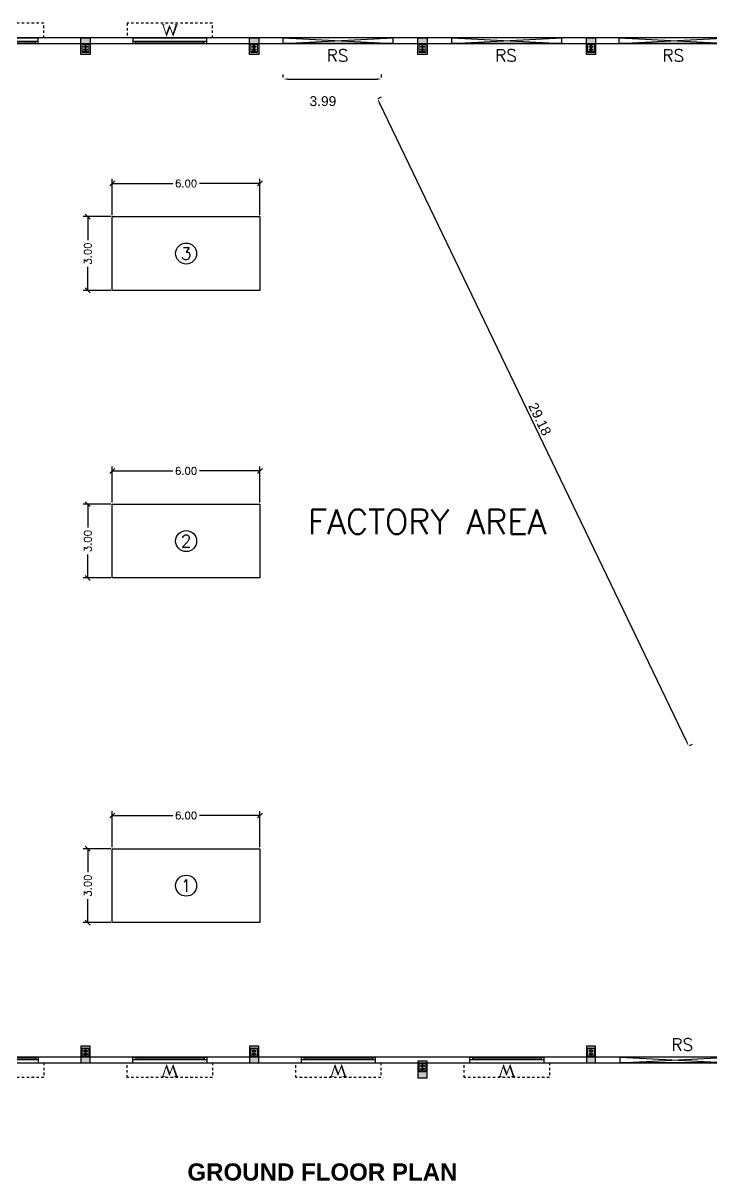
# Model space of a CAD drawing. Header units: metres. Extents: x 6804 to 7881, y 412 to 705.
# Drawn here: x 7553.69 to 7581.63, y 457.2 to 504.25 of the extents above; entities that cross this region are included whole.
import ezdxf
from ezdxf.enums import TextEntityAlignment as Align

# ---------------------------------------------------------------- set-up
doc = ezdxf.new("R2010")
doc.units = ezdxf.units.M
doc.header["$LTSCALE"] = 5
doc.header["$PDSIZE"] = -1
doc.linetypes.add('CONTINOUS', pattern=[0])
doc.linetypes.add('HIDDEN', pattern=[0.375, 0.25, -0.125])
doc.layers.get('0').update_dxf_attribs({"color": 8, "linetype": 'CONTINUOUS'})
doc.layers.get('DEFPOINTS').update_dxf_attribs({"color": 8, "linetype": 'CONTINUOUS'})
for name, color, linetype in [('BLK_2_COVERED_AREA', 140, 'CONTINUOUS'), ('BLK_2_FLR_0_BLT_UP_AREA', 45, 'CONTINUOUS'), ('BLK_2_FLR_0_CARPET_AREA', 14, 'CONTINUOUS'), ('BLK_2_FLR_0_EXIT_WIDTH_DOOR', 2, 'CONTINUOUS'), ('BLK_2_FLR_0_REGULAR_ROOM_1', 4, 'CONTINUOUS'), ('col', 8, 'CONTINUOUS'), ('DIM', 8, 'CONTINUOUS'), ('HATCH', 8, 'CONTINUOUS'), ('L4', 8, 'CONTINUOUS'), ('S.NO', 6, 'CONTINUOUS'), ('Steel', 1, 'CONTINUOUS'), ('TEXT NOTES', 200, 'CONTINUOUS'), ('thin', 1, 'CONTINUOUS'), ('WINDOW', 5, 'CONTINUOUS')]:
    doc.layers.add(name, color=color, linetype=linetype)
doc.layers.add('DIST_EXIT', color=7, linetype='CONTINUOUS', lineweight=0)
doc.layers.add('others', color=8, linetype='CONTINUOUS', lineweight=15)
doc.styles.add('1', font='arial.ttf')
doc.styles.add('ROMANS', font='romans')
doc.styles.add('ROMANTIC', font='romantic.ttf')
doc.styles.get("Standard").update_dxf_attribs({"font": 'arial.ttf'})
doc.styles.add('TITLE', font='arialbd.ttf')
doc.dimstyles.new('FSO 100', dxfattribs={"dimtxt": 0.5, "dimasz": 0.5, "dimexe": 0.18, "dimexo": 0.0625, "dimgap": 0.09, "dimtad": 0, "dimzin": 0, "dimdsep": 46, "dimtxsty": 'ROMANS', "dimblk": 'OBLIQUE', "dimcen": 0.01, "dimclrd": 256, "dimclre": 256, "dimclrt": 7, "dimaunit": 1, "dimadec": 3, "dimazin": 0, "dimtfac": 1, "dimtofl": 0, "dimtmove": 1, "dimatfit": 3, "dimfxl": 0, "dimtolj": 1, "dimtzin": 0, "dimarcsym": 0})
doc.dimstyles.get("Standard").update_dxf_attribs({"dimtxt": 0.4, "dimasz": 0.18, "dimexe": 0.18, "dimexo": 0.0625, "dimgap": 0.1, "dimtad": 1, "dimtoh": 1, "dimzin": 0, "dimdsep": 46, "dimtxsty": '1', "dimcen": 0.09, "dimadec": 0, "dimazin": 0, "dimtfac": 1, "dimtofl": 0, "dimtmove": 2, "dimatfit": 3, "dimfxl": 0, "dimtolj": 1, "dimtzin": 0, "dimarcsym": 0})

# ---------------------------------------------------------------- blocks, each defined once
blk = doc.blocks.new('MFC1')
at = {"color": 252}
for p, q in [((-24, 60), (-96, 60)), ((-60, 96), (-60, 24)), ((96, 60), (24, 60)), ((60, 96), (60, 24)), ((-24, -60), (-96, -60)), ((-60, -24), (-60, -96)), ((96, -60), (24, -60)), ((60, -24), (60, -96))]:
    blk.add_line(p, q, dxfattribs=at)
at = {"color": 1}
for p, q in [((-3, 0), (3, 0)), ((0, -6.226676327448537), (0, 6.226676327448537))]:
    blk.add_line(p, q, dxfattribs=at)
blk.add_lwpolyline([(-137.5, 175), (137.5, 175), (137.5, -175.0000000000001), (-137.5, -175.0000000000001)], close=True)
for centre in [(-60, 60), (60, 60), (-60, -60), (60, -60)]:
    blk.add_circle(centre, 18)
at = {"layer": 'Steel'}
for points in [[(-112.5, 150), (-112.5, 162), (112.5, 162), (112.5, 150), (-112.5, 150)], [(-112.5, 150), (-112.5, 162), (112.5, 162), (112.5, 150), (-112.5, 150)], [(-112.5, 150), (-112.5, 162), (112.5, 162), (112.5, 150), (-112.5, 150)], [(-112.5, 150), (-112.5, 162), (112.5, 162), (112.5, 150), (-112.5, 150)], [(-112.5, 150), (-112.5, 162), (112.5, 162), (112.5, 150), (-112.5, 150)], [(-112.5, 150), (-112.5, 162), (112.5, 162), (112.5, 150), (-112.5, 150)], [(-112.5, 150), (-112.5, 162), (112.5, 162), (112.5, 150), (-112.5, 150)], [(-112.5, 150), (-112.5, 162), (112.5, 162), (112.5, 150), (-112.5, 150)], [(-112.5, 150), (-112.5, 162), (112.5, 162), (112.5, 150), (-112.5, 150)], [(-112.5, 150), (-112.5, 162), (112.5, 162), (112.5, 150), (-112.5, 150)], [(-112.5, 150), (-112.5, 162), (112.5, 162), (112.5, 150), (-112.5, 150)], [(-112.5, 150), (-112.5, 162), (112.5, 162), (112.5, 150), (-112.5, 150)], [(-112.5, 150), (-112.5, 162), (112.5, 162), (112.5, 150), (-112.5, 150)], [(-112.5, 150), (-112.5, 162), (112.5, 162), (112.5, 150), (-112.5, 150)], [(-112.5, 150), (-112.5, 162), (112.5, 162), (112.5, 150), (-112.5, 150)], [(-112.5, 150), (-112.5, 162), (112.5, 162), (112.5, 150), (-112.5, 150)], [(-112.5, 150), (-112.5, 162), (112.5, 162), (112.5, 150), (-112.5, 150)], [(-112.5, 150), (-112.5, 162), (112.5, 162), (112.5, 150), (-112.5, 150)], [(-112.5, 150), (-112.5, 162), (112.5, 162), (112.5, 150), (-112.5, 150)], [(-112.5, 150), (-112.5, 162), (112.5, 162), (112.5, 150), (-112.5, 150)], [(-112.5, 150), (-112.5, 162), (112.5, 162), (112.5, 150), (-112.5, 150)], [(-112.5, 150), (-112.5, 162), (112.5, 162), (112.5, 150), (-112.5, 150)], [(-3, 150), (3, 150), (3, -150), (-3, -150), (-3, 150)], [(-3, 150), (3, 150), (3, -150), (-3, -150), (-3, 150)], [(-3, 150), (3, 150), (3, -150), (-3, -150), (-3, 150)], [(-3, 150), (3, 150), (3, -150), (-3, -150), (-3, 150)], [(-3, 150), (3, 150), (3, -150), (-3, -150), (-3, 150)], [(-3, 150), (3, 150), (3, -150), (-3, -150), (-3, 150)], [(-3, 150), (3, 150), (3, -150), (-3, -150), (-3, 150)], [(-3, 150), (3, 150), (3, -150), (-3, -150), (-3, 150)], [(-3, 150), (3, 150), (3, -150), (-3, -150), (-3, 150)], [(-3, 150), (3, 150), (3, -150), (-3, -150), (-3, 150)], [(-3, 150), (3, 150), (3, -150), (-3, -150), (-3, 150)], [(-3, 150), (3, 150), (3, -150), (-3, -150), (-3, 150)], [(-3, 150), (3, 150), (3, -150), (-3, -150), (-3, 150)], [(-3, 150), (3, 150), (3, -150), (-3, -150), (-3, 150)], [(-3, 150), (3, 150), (3, -150), (-3, -150), (-3, 150)], [(-3, 150), (3, 150), (3, -150), (-3, -150), (-3, 150)], [(-3, 150), (3, 150), (3, -150), (-3, -150), (-3, 150)], [(-3, 150), (3, 150), (3, -150), (-3, -150), (-3, 150)], [(-3, 150), (3, 150), (3, -150), (-3, -150), (-3, 150)], [(-3, 150), (3, 150), (3, -150), (-3, -150), (-3, 150)], [(-3, 150), (3, 150), (3, -150), (-3, -150), (-3, 150)], [(-3, 150), (3, 150), (3, -150), (-3, -150), (-3, 150)], [(-112.5, -150), (-112.5, -162), (112.5, -162), (112.5, -150), (-112.5, -150)], [(-112.5, -150), (-112.5, -162), (112.5, -162), (112.5, -150), (-112.5, -150)], [(-112.5, -150), (-112.5, -162), (112.5, -162), (112.5, -150), (-112.5, -150)], [(-112.5, -150), (-112.5, -162), (112.5, -162), (112.5, -150), (-112.5, -150)], [(-112.5, -150), (-112.5, -162), (112.5, -162), (112.5, -150), (-112.5, -150)], [(-112.5, -150), (-112.5, -162), (112.5, -162), (112.5, -150), (-112.5, -150)], [(-112.5, -150), (-112.5, -162), (112.5, -162), (112.5, -150), (-112.5, -150)], [(-112.5, -150), (-112.5, -162), (112.5, -162), (112.5, -150), (-112.5, -150)], [(-112.5, -150), (-112.5, -162), (112.5, -162), (112.5, -150), (-112.5, -150)], [(-112.5, -150), (-112.5, -162), (112.5, -162), (112.5, -150), (-112.5, -150)], [(-112.5, -150), (-112.5, -162), (112.5, -162), (112.5, -150), (-112.5, -150)], [(-112.5, -150), (-112.5, -162), (112.5, -162), (112.5, -150), (-112.5, -150)], [(-112.5, -150), (-112.5, -162), (112.5, -162), (112.5, -150), (-112.5, -150)], [(-112.5, -150), (-112.5, -162), (112.5, -162), (112.5, -150), (-112.5, -150)], [(-112.5, -150), (-112.5, -162), (112.5, -162), (112.5, -150), (-112.5, -150)], [(-112.5, -150), (-112.5, -162), (112.5, -162), (112.5, -150), (-112.5, -150)], [(-112.5, -150), (-112.5, -162), (112.5, -162), (112.5, -150), (-112.5, -150)], [(-112.5, -150), (-112.5, -162), (112.5, -162), (112.5, -150), (-112.5, -150)], [(-112.5, -150), (-112.5, -162), (112.5, -162), (112.5, -150), (-112.5, -150)], [(-112.5, -150), (-112.5, -162), (112.5, -162), (112.5, -150), (-112.5, -150)], [(-112.5, -150), (-112.5, -162), (112.5, -162), (112.5, -150), (-112.5, -150)], [(-112.5, -150), (-112.5, -162), (112.5, -162), (112.5, -150), (-112.5, -150)]]:
    blk.add_lwpolyline(points, dxfattribs=at)
blk = doc.blocks.new('wsdefsegr')
at = {"layer": 'HATCH'}
h = blk.add_hatch(color=256, dxfattribs=at)
h.dxf.hatch_style = 1
h.paths.add_polyline_path([(9067.866123922153, -5301.221326815987), (9442.866123922153, -5301.221326815987), (9442.866123922153, -4621.221326815986), (9067.866123922153, -4621.221326815986)])
at = {"layer": 'col', "color": 5}
blk.add_lwpolyline([(9067.866123922153, -4621.221326815986), (9442.866123922153, -4621.221326815986), (9442.866123922153, -5301.221326815987), (9067.866123922153, -5301.221326815987)], close=True, dxfattribs=at)
blk.add_blockref('MFC1', (9255.366123922153, -5036.221326815986))
blk = doc.blocks.new('WINDOW')
at = {"layer": 'WINDOW'}
for p, q in [((3000, 29.99999999988356), (0, 29.99999999988356)), ((0, -200.0000000001164), (0, 29.99999999988356)), ((3000, 29.99999999988356), (3000, -200.0000000001164)), ((3000, -100.5826557844993), (0, -100.5826557844411)), ((3000, -200.0000000001164), (0, -200.0000000001164)), ((100, -200.0000000002328), (100, -100.5826557844411)), ((2900, -200.0000000002328), (2900, -100.5826557844993))]:
    blk.add_line(p, q, dxfattribs=at)
at = {"layer": 'WINDOW', "color": 253, "linetype": 'HIDDEN', "ltscale": 12}
blk.add_lwpolyline([(-230, 30), (-230, 630), (3230, 630), (3230, 30)], dxfattribs=at)
at = {"layer": 'WINDOW', "const_width": 30}
blk.add_lwpolyline([(100, -150.291327892337), (2900, -150.291327892337)], dxfattribs=at)
at = {"linetype": 'CONTINOUS', "ltscale": 2, "style": 'ROMANTIC'}
blk.add_text('W', height=480, dxfattribs=at).set_placement((1153.66874617173, 106.3641110433382))
at = {"linetype": 'CONTINOUS', "ltscale": 2}
blk.add_text('ASDFASDF', height=0.55, dxfattribs=at).set_placement((283.7831366854871, -754.1225643669127))
blk = doc.blocks.new('_Oblique')
at = {"color": 0, "linetype": 'ByBlock', "lineweight": -2}
blk.add_line((-0.5, -0.5), (0.5, 0.5), dxfattribs=at)
blk = doc.blocks.new('*D120')
at = {"layer": 'DEFPOINTS', "color": 0, "ltscale": 2}
for p in [(7557.309673676686, 470.6995039892212), (7556.309673676693, 467.6995039892211), (7557.309673676685, 467.6995039892211)]:
    blk.add_point(p, dxfattribs=at)
at = {"layer": 'DIM', "lineweight": -2, "ltscale": 2}
for p, q in [((7557.247173676685, 470.6995039892212), (7556.129673676694, 470.6995039892212)), ((7556.309673676693, 470.6995039892212), (7556.309673676693, 469.7466468463638)), ((7556.309673676693, 467.6995039892211), (7556.309673676693, 468.6523611320784)), ((7557.247173676685, 467.6995039892211), (7556.129673676694, 467.6995039892211))]:
    blk.add_line(p, q, dxfattribs=at)
at = {"layer": 'DIM', "lineweight": -2, "ltscale": 2, "xscale": 0.2, "yscale": 0.2, "zscale": 0.2}
for p, rotation in [((7556.309673676693, 470.6995039892212), 90), ((7556.309673676693, 467.6995039892211), 270)]:
    blk.add_blockref('_Oblique', p, dxfattribs=dict(at, rotation=rotation))
at = {"layer": 'DIM', "color": 7, "ltscale": 2, "insert": (7556.309673676693, 469.1995039892224), "char_height": 0.3, "attachment_point": 5, "rotation": 90, "style": 'ROMANS'}
blk.add_mtext('\\A1;3.00', dxfattribs=at)
blk = doc.blocks.new('*D121')
at = {"layer": 'DEFPOINTS', "color": 0, "ltscale": 2}
for p in [(7557.309673676687, 472.0510182624487), (7557.309673676686, 470.6995039892212), (7563.309673676686, 470.6995039892182)]:
    blk.add_point(p, dxfattribs=at)
at = {"layer": 'DIM', "lineweight": -2, "ltscale": 2}
for p, q in [((7557.309673676899, 470.7620039857845), (7557.309673676899, 472.2310182590122)), ((7557.309673676899, 472.0510182590122), (7559.7696736769, 472.0510182590097)), ((7563.309673676902, 472.0510182590066), (7560.849673676899, 472.0510182590087)), ((7563.3096736769, 470.7620039857791), (7563.309673676902, 472.2310182590066))]:
    blk.add_line(p, q, dxfattribs=at)
at = {"layer": 'DIM', "lineweight": -2, "ltscale": 2, "xscale": 0.2, "yscale": 0.2, "zscale": 0.2}
for p, rotation in [((7557.309673676899, 472.0510182590122), 179.9999999999479), ((7563.309673676902, 472.0510182590066), 359.9999999999479)]:
    blk.add_blockref('_Oblique', p, dxfattribs=dict(at, rotation=rotation))
at = {"layer": 'DIM', "color": 7, "ltscale": 2, "insert": (7560.3096736769, 472.0510182590095), "char_height": 0.3, "attachment_point": 5, "style": 'ROMANS'}
blk.add_mtext('\\A1;6.00', dxfattribs=at)
blk = doc.blocks.new('*D122')
at = {"layer": 'DEFPOINTS', "color": 0, "ltscale": 2}
for p in [(7557.309673676683, 484.7034067018427), (7556.309673676691, 481.7034067018427), (7557.309673676683, 481.7034067018427)]:
    blk.add_point(p, dxfattribs=at)
at = {"layer": 'DIM', "lineweight": -2, "ltscale": 2}
for p, q in [((7557.247173676683, 484.7034067018427), (7556.129673676691, 484.7034067018427)), ((7556.309673676691, 484.7034067018427), (7556.309673676691, 483.7505495589856)), ((7556.309673676691, 481.7034067018427), (7556.309673676691, 482.6562638446999)), ((7557.247173676682, 481.7034067018427), (7556.129673676691, 481.7034067018427))]:
    blk.add_line(p, q, dxfattribs=at)
at = {"layer": 'DIM', "lineweight": -2, "ltscale": 2, "xscale": 0.2, "yscale": 0.2, "zscale": 0.2}
for p, rotation in [((7556.309673676691, 484.7034067018427), 90), ((7556.309673676691, 481.7034067018427), 270)]:
    blk.add_blockref('_Oblique', p, dxfattribs=dict(at, rotation=rotation))
at = {"layer": 'DIM', "color": 7, "ltscale": 2, "insert": (7556.309673676691, 483.2034067018438), "char_height": 0.3, "attachment_point": 5, "rotation": 90, "style": 'ROMANS'}
blk.add_mtext('\\A1;3.00', dxfattribs=at)
blk = doc.blocks.new('*D123')
at = {"layer": 'DEFPOINTS', "color": 0, "ltscale": 2}
for p in [(7557.309673676685, 486.0549209750703), (7557.309673676683, 484.7034067018427), (7563.309673676683, 484.70340670184)]:
    blk.add_point(p, dxfattribs=at)
at = {"layer": 'DIM', "lineweight": -2, "ltscale": 2}
for p, q in [((7557.309673676904, 484.7659066984061), (7557.309673676904, 486.2349209716334)), ((7557.309673676904, 486.0549209716337), (7559.769673676907, 486.0549209716315)), ((7563.309673676904, 486.0549209716281), (7560.849673676906, 486.0549209716303)), ((7563.309673676904, 484.7659066984007), (7563.309673676904, 486.2349209716281))]:
    blk.add_line(p, q, dxfattribs=at)
at = {"layer": 'DIM', "lineweight": -2, "ltscale": 2, "xscale": 0.2, "yscale": 0.2, "zscale": 0.2}
for p, rotation in [((7557.309673676904, 486.0549209716337), 179.9999999999479), ((7563.309673676904, 486.0549209716281), 359.9999999999479)]:
    blk.add_blockref('_Oblique', p, dxfattribs=dict(at, rotation=rotation))
at = {"layer": 'DIM', "color": 7, "ltscale": 2, "insert": (7560.309673676904, 486.0549209716308), "char_height": 0.3, "attachment_point": 5, "style": 'ROMANS'}
blk.add_mtext('\\A1;6.00', dxfattribs=at)
blk = doc.blocks.new('*D124')
at = {"layer": 'DEFPOINTS', "color": 0, "ltscale": 2}
for p in [(7557.309673676641, 496.3878263239354), (7556.309673676648, 493.3878263239351), (7557.309673676641, 493.3878263239351)]:
    blk.add_point(p, dxfattribs=at)
at = {"layer": 'DIM', "lineweight": -2, "ltscale": 2}
for p, q in [((7557.247173676642, 496.3878263239354), (7556.129673676648, 496.3878263239354)), ((7556.309673676648, 496.3878263239354), (7556.309673676648, 495.4349691810782)), ((7556.309673676648, 493.3878263239351), (7556.309673676648, 494.3406834667925)), ((7557.247173676642, 493.3878263239351), (7556.129673676648, 493.3878263239351))]:
    blk.add_line(p, q, dxfattribs=at)
at = {"layer": 'DIM', "lineweight": -2, "ltscale": 2, "xscale": 0.2, "yscale": 0.2, "zscale": 0.2}
for p, rotation in [((7556.309673676648, 496.3878263239354), 90), ((7556.309673676648, 493.3878263239351), 270)]:
    blk.add_blockref('_Oblique', p, dxfattribs=dict(at, rotation=rotation))
at = {"layer": 'DIM', "color": 7, "ltscale": 2, "insert": (7556.309673676648, 494.8878263239364), "char_height": 0.3, "attachment_point": 5, "rotation": 90, "style": 'ROMANS'}
blk.add_mtext('\\A1;3.00', dxfattribs=at)
blk = doc.blocks.new('*D125')
at = {"layer": 'DEFPOINTS', "color": 0, "ltscale": 2}
for p in [(7557.309673676641, 497.7393405971628), (7557.309673676641, 496.3878263239354), (7563.309673676641, 496.3878263239326)]:
    blk.add_point(p, dxfattribs=at)
at = {"layer": 'DIM', "lineweight": -2, "ltscale": 2}
for p, q in [((7557.309673676867, 496.4503263204987), (7557.309673676868, 497.9193405937262)), ((7563.309673676867, 496.4503263204931), (7563.309673676868, 497.9193405937206)), ((7557.309673676868, 497.7393405937261), (7559.769673676868, 497.7393405937241)), ((7563.309673676868, 497.7393405937207), (7560.849673676869, 497.7393405937228))]:
    blk.add_line(p, q, dxfattribs=at)
at = {"layer": 'DIM', "lineweight": -2, "ltscale": 2, "xscale": 0.2, "yscale": 0.2, "zscale": 0.2}
for p, rotation in [((7557.309673676868, 497.7393405937261), 179.9999999999479), ((7563.309673676868, 497.7393405937207), 359.9999999999479)]:
    blk.add_blockref('_Oblique', p, dxfattribs=dict(at, rotation=rotation))
at = {"layer": 'DIM', "color": 7, "ltscale": 2, "insert": (7560.309673676868, 497.7393405937236), "char_height": 0.3, "attachment_point": 5, "style": 'ROMANS'}
blk.add_mtext('\\A1;6.00', dxfattribs=at)
blk = doc.blocks.new('*D187')
at = {"layer": 'DEFPOINTS', "color": 0}
for p in [(7568.060462263134, 501.1656518423956), (7568.085979972026, 501.1779169765818), (7580.702817435895, 474.8631316982878)]:
    blk.add_point(p, dxfattribs=at)
at = {"layer": 'DIST_EXIT', "color": 0, "lineweight": -2}
for p, q in [((7568.116793121337, 501.1927273740444), (7568.248212843652, 501.2558945077298)), ((7580.650357613637, 475.0376297041001), (7568.163957503172, 501.0156841049556)), ((7580.759148294098, 474.8902072299365), (7580.89056801641, 474.9533743636218))]:
    blk.add_line(p, q, dxfattribs=at)
at = {"layer": 'DIST_EXIT', "color": 0}
for points in [[(7568.190996315108, 501.028680360147), (7568.136918691236, 501.0026878497646), (7568.085979972026, 501.1779169765818)], [(7580.677396425575, 475.0506259592916), (7580.623318801701, 475.0246334489093), (7580.728335144788, 474.8753968324741)]]:
    blk.add_solid(points, dxfattribs=at)
at = {"layer": 'DIST_EXIT', "color": 0, "insert": (7574.681357424804, 488.1584515797285), "char_height": 0.4, "attachment_point": 5, "rotation": 295.67135303120153, "style": '1'}
blk.add_mtext('\\A1;29.18', dxfattribs=at)
blk = doc.blocks.new('*D188')
at = {"layer": 'BLK_2_FLR_0_EXIT_WIDTH_DOOR', "color": 0, "lineweight": -2}
for p, q in [((7564.256948941271, 502.0412086875983), (7564.256948941271, 502.1587086875983)), ((7568.248531677943, 502.0412086875983), (7568.248531677943, 502.1587086875983)), ((7564.436948941271, 501.9787086875983), (7568.068531677943, 501.9787086875983))]:
    blk.add_line(p, q, dxfattribs=at)
at = {"layer": 'BLK_2_FLR_0_EXIT_WIDTH_DOOR', "color": 0}
for points in [[(7564.436948941271, 502.0087086875984), (7564.436948941271, 501.9487086875984), (7564.256948941271, 501.9787086875983)], [(7568.068531677943, 502.0087086875984), (7568.068531677943, 501.9487086875984), (7568.248531677943, 501.9787086875983)]]:
    blk.add_solid(points, dxfattribs=at)
at = {"layer": 'DEFPOINTS', "color": 0}
for p in [(7564.256948941271, 501.9787086875983), (7568.248531677943, 501.9787086875983), (7568.248531677943, 501.9787086875983)]:
    blk.add_point(p, dxfattribs=at)
at = {"layer": 'BLK_2_FLR_0_EXIT_WIDTH_DOOR', "color": 0, "insert": (7565.866859000969, 501.0792143612626), "char_height": 0.4, "attachment_point": 5, "style": '1'}
blk.add_mtext('\\A1;3.99', dxfattribs=at)

msp = doc.modelspace()

# ---------------------------------------------------------------- linework, layer by layer
at = {"layer": 'BLK_2_COVERED_AREA', "ltscale": 400}
msp.add_lwpolyline([(7609.094700733589, 472.4498872680491), (7609.094700733589, 503.6498824634052), (7533.944700733587, 503.6498824634052), (7533.944700733587, 461.9998874401452), (7586.944700733587, 461.9998874401452), (7586.944700733588, 472.4498872680491), (7609.094700733589, 472.4498872680491)], dxfattribs=at)
at = {"layer": 'BLK_2_FLR_0_BLT_UP_AREA', "color": 45, "ltscale": 400}
msp.add_lwpolyline([(7609.094700733589, 472.4498872680491), (7609.094700733589, 503.6498824634052), (7533.944700733587, 503.6498824634052), (7533.944700733587, 461.9998874401452), (7586.944700733587, 461.9998874401452), (7586.944700733588, 472.4498872680491), (7609.094700733589, 472.4498872680491)], dxfattribs=at)
at = {"layer": 'BLK_2_FLR_0_CARPET_AREA', "linetype": 'ByBlock', "lineweight": -2}
msp.add_lwpolyline([(7534.1747007338, 503.4198824632959), (7608.864700733589, 503.4198824632959), (7608.864700733589, 472.6798872680486), (7586.714700733586, 472.6798872680486), (7586.714700733586, 462.2298874401444), (7534.174700733796, 462.2298874401444)], close=True, dxfattribs=at)
at = {"layer": 'BLK_2_FLR_0_REGULAR_ROOM_1', "color": 4, "linetype": 'ByBlock', "lineweight": -2}
msp.add_lwpolyline([(7534.1747007338, 503.4198824632959), (7608.864700733589, 503.4198824632959), (7608.864700733589, 472.6798872680486), (7586.714700733586, 472.6798872680486), (7586.714700733586, 462.2298874401444), (7534.174700733796, 462.2298874401444)], close=True, dxfattribs=at)
at = {"layer": 'DIM', "color": 0, "linetype": 'CONTINOUS'}
for centre in [(7560.309673676496, 494.8878263234515), (7560.309673676535, 483.2034067013587), (7560.309673676539, 469.1995039887371)]:
    msp.add_circle(centre, 0.4271181971408853, dxfattribs=at)
at = {"layer": 'L4', "linetype": 'CONTINOUS', "ltscale": 2}
msp.add_lwpolyline([(7534.1747007338, 503.4198824633261), (7608.864700733589, 503.4198824633261), (7608.864700733589, 472.6798872680786), (7586.714700733586, 472.6798872680786), (7586.714700733586, 462.2298874401744), (7534.174700733796, 462.2298874401744)], close=True, dxfattribs=at)
at = {"layer": 'others', "color": 3}
for p, q in [((7554.29976704107, 503.4198824633342), (7554.29976704107, 503.6498824633283)), ((7558.146349777105, 503.4198824633261), (7558.146349777105, 503.6498824633338)), ((7564.256948941906, 503.4198824633261), (7564.256948941906, 503.6498824633256)), ((7568.728531677945, 503.4198824633261), (7568.728531677945, 503.6498824633256)), ((7571.103531677943, 503.4198824633261), (7571.103531677943, 503.6498824633256)), ((7575.57511441398, 503.4198824633261), (7575.57511441398, 503.6498824633256)), ((7577.900114413979, 503.4198824633261), (7577.900114413979, 503.6498824633256)), ((7554.299574837853, 461.9998874401534), (7554.299574837853, 462.2298874401474)), ((7558.146157573888, 461.9998874401452), (7558.146157573888, 462.2298874401528)), ((7561.146157573887, 461.9998874401534), (7561.146157573887, 462.2298874401474)), ((7564.992740309925, 461.9998874401452), (7564.992740309925, 462.2298874401528)), ((7567.992740309925, 461.9998874401534), (7567.992740309925, 462.2298874401474)), ((7571.839323045963, 461.9998874401452), (7571.839323045963, 462.2298874401528)), ((7574.839323045964, 461.9998874401534), (7574.839323045964, 462.2298874401474)), ((7577.95011441404, 461.9998874401762), (7577.95011441404, 462.2298874401757))]:
    msp.add_line(p, q, dxfattribs=at)
for points in [[(7554.199574837851, 503.6498824633256), (7558.246157573889, 503.6498824633256)], [(7554.199574837851, 503.4198824633261), (7558.246157573889, 503.4198824633261)], [(7561.046157573888, 503.6498824633256), (7564.256948941906, 503.6498824633256)], [(7561.046157573888, 503.4198824633261), (7564.256948941906, 503.4198824633261)], [(7568.728531677945, 503.6498824633256), (7571.103531677943, 503.6498824633256)], [(7568.728531677945, 503.4198824633261), (7571.103531677943, 503.4198824633261)], [(7575.57511441398, 503.6498824633256), (7577.900114413979, 503.6498824633256)], [(7575.57511441398, 503.4198824633261), (7577.900114413979, 503.4198824633261)], [(7554.199574837851, 462.2298874401574), (7561.046157573888, 462.229887440162)], [(7554.199574837851, 461.9998874401576), (7558.246157573889, 461.9998874401606)], [(7561.046157573888, 461.9998874401622), (7565.092740309926, 461.9998874401652)], [(7561.146157573887, 462.229887440162), (7565.092740309926, 462.2298874401646)], [(7567.892740309924, 462.2298874401656), (7571.939323045963, 462.2298874401684)], [(7567.892740309924, 461.9998874401661), (7571.939323045963, 461.9998874401688)], [(7574.739323045962, 462.2298874401702), (7577.950114414159, 462.2298874401716)], [(7574.739323045962, 461.9998874401706), (7577.95011441404, 461.9998874401725)]]:
    msp.add_lwpolyline(points, dxfattribs=at)
at = {"layer": 'S.NO', "linetype": 'CONTINOUS', "ltscale": 2}
msp.add_lwpolyline([(7609.094700733589, 472.449887268079), (7609.094700733589, 503.6498824634352), (7533.944700733587, 503.6498824634352), (7533.944700733587, 461.999887440175), (7586.944700733587, 461.999887440175), (7586.944700733588, 472.4498872680793), (7609.094700733589, 472.449887268079)], dxfattribs=at)
at = {"layer": 'TEXT NOTES', "color": 4}
for points in [[(7557.309673676641, 496.3878263239354), (7563.309673676641, 496.3878263239335), (7563.309673676639, 493.3878263239335), (7557.309673676638, 493.3878263239351)], [(7557.309673676683, 484.7034067018427), (7563.309673676683, 484.7034067018409), (7563.309673676681, 481.7034067018409), (7557.309673676681, 481.7034067018427)], [(7557.309673676686, 470.6995039892212), (7563.309673676686, 470.699503989219), (7563.309673676685, 467.6995039892193), (7557.309673676685, 467.6995039892211)]]:
    msp.add_lwpolyline(points, close=True, dxfattribs=at)
at = {"layer": 'thin', "linetype": 'HIDDEN', "ltscale": 0.2}
for p, q in [((7564.256948941906, 503.4198824633286), (7564.256948941906, 503.6498824633283)), ((7571.103531677943, 503.4198824633286), (7571.103531677943, 503.6498824633283)), ((7577.900114413979, 503.4198824633286), (7577.900114413979, 503.6498824633283)), ((7577.95011441404, 461.9998874401788), (7577.95011441404, 462.2298874401784))]:
    msp.add_line(p, q, dxfattribs=at)
at = {"layer": 'thin', "linetype": 'CONTINOUS', "ltscale": 0.1}
for points in [[(7568.728531677945, 503.4198824633261), (7568.728531677945, 503.6498824633256), (7564.256948941906, 503.6498824633283), (7568.728531677945, 503.4198824633261), (7564.256948941906, 503.4198824633286), (7568.728531677945, 503.6498824633256)], [(7575.57511441398, 503.4198824633261), (7575.57511441398, 503.6498824633256), (7571.103531677943, 503.6498824633283), (7575.57511441398, 503.4198824633261), (7571.103531677943, 503.4198824633286), (7575.57511441398, 503.6498824633256)], [(7582.371697150017, 503.4198824633261), (7582.371697150017, 503.6498824633256), (7577.900114413979, 503.6498824633283), (7582.371697150017, 503.4198824633261), (7577.900114413979, 503.4198824633286), (7582.371697150017, 503.6498824633256)], [(7582.421697150079, 461.9998874401762), (7582.421697150079, 462.2298874401757), (7577.95011441404, 462.2298874401784), (7582.421697150079, 461.9998874401762), (7577.95011441404, 461.9998874401788), (7582.421697150079, 462.2298874401757)]]:
    msp.add_lwpolyline(points, dxfattribs=at)

# ---------------------------------------------------------------- block references
at = {"layer": 'others', "color": 3, "yscale": 0.0009999999999764}
for name, p, xscale, zscale in [('WINDOW', (7554.299574837853, 503.6198824633259), -0.0009999999999764, 0.001), ('WINDOW', (7561.146157573887, 503.6198824633259), -0.0009999999999764, 0.001), ('wsdefsegr', (7546.967500081947, 508.2711037901419), 0.0009999999999764, 0.0009999999999764), ('wsdefsegr', (7553.814082817983, 508.2711037901419), 0.0009999999999764, 0.0009999999999764), ('wsdefsegr', (7560.660665554024, 508.2711037901419), 0.0009999999999764, 0.0009999999999764), ('wsdefsegr', (7567.507248290058, 508.2711037901419), 0.0009999999999764, 0.0009999999999764)]:
    msp.add_blockref(name, p, dxfattribs=dict(at, xscale=xscale, zscale=zscale))
at = {"layer": 'others', "color": 3, "yscale": 0.0009999999999764, "rotation": 180}
for name, p, xscale, zscale in [('WINDOW', (7554.299574837853, 462.029887440154), 0.0009999999999764, 0.0009999999999764), ('wsdefsegr', (7546.967500082063, 457.3786661131359), -0.0009999999999764, 0.001), ('WINDOW', (7561.146157573887, 462.029887440154), 0.0009999999999764, 0.0009999999999764), ('wsdefsegr', (7553.814082818099, 457.3786661131359), -0.0009999999999764, 0.001), ('WINDOW', (7567.992740309925, 462.029887440154), 0.0009999999999764, 0.0009999999999764), ('WINDOW', (7574.839323045964, 462.029887440154), 0.0009999999999764, 0.0009999999999764), ('wsdefsegr', (7567.507248290174, 457.3786661131359), -0.0009999999999764, 0.001), ('wsdefsegr', (7560.66066555403, 456.7705686274758), -0.0009999999999764, 0.001)]:
    msp.add_blockref(name, p, dxfattribs=dict(at, xscale=xscale, zscale=zscale))

# ---------------------------------------------------------------- texts
at = {"layer": 'DIM', "color": 0, "linetype": 'CONTINOUS', "style": 'ROMANS'}
for s, p in [('3', (7560.309673676496, 494.8878263234515)), ('2', (7560.309673676535, 483.2034067013587)), ('1', (7560.309673676539, 469.1995039887371))]:
    msp.add_text(s, height=0.5000000000000001, rotation=359.9999999988443, dxfattribs=at).set_placement(p, align=Align.MIDDLE)
at = {"layer": 'DIM', "color": 0, "ltscale": 2, "attachment_point": 5, "style": 'ROMANS'}
for s, insert, char_height, width in [('{\\Fromans.shx|c0;RS}', (7566.460426254585, 502.9357480298606), 0.5000000000000001, 28.62490269349311), ('{\\Fromans.shx|c0;RS}', (7573.307008990676, 502.9357480298606), 0.5000000000000001, 28.62490269349311), ('{\\Fromans.shx|c0;RS}', (7580.103591726713, 502.9357480298606), 0.5000000000000001, 28.62490269349311), ('{\\Fromans.shx|c0;FACTORY AREA}', (7570.108235327828, 483.9875778142468), 1, 9.155877890680328), ('{\\Fromans.shx|c0;RS}', (7580.468562967645, 462.7386470416565), 0.5000000000000001, 28.62490269349311)]:
    msp.add_mtext(s, dxfattribs=dict(at, insert=insert, char_height=char_height, width=width))
at = {"layer": 'DIM', "color": 7, "ltscale": 10, "insert": (7565.847029971053, 457.5583560728531), "char_height": 0.7, "width": 17.90654542785978, "attachment_point": 5, "style": 'TITLE'}
msp.add_mtext('GROUND FLOOR PLAN', dxfattribs=at)

# ---------------------------------------------------------------- dimensions: what is measured, and where the dimension line sits
at = {"layer": 'BLK_2_FLR_0_EXIT_WIDTH_DOOR', "color": 2}
dim = msp.add_linear_dim(base=(7568.248531677943, 501.9787086875983), p1=(7564.256948941271, 501.9787086875983), p2=(7568.248531677943, 501.9787086875983), dimstyle='Standard', dxfattribs=at)
dim.commit()
dim.dimension.update_dxf_attribs({"geometry": '*D188', "text_midpoint": (7565.866859000969, 501.0792143612626), "dimtype": 160})
at = {"layer": 'DIM', "color": 5, "ltscale": 2}
for p1, p2, distance, picture, middle in [((7563.309673676641, 496.3878263239326), (7557.309673676641, 496.3878263239354), -1.3515142732273944, '*D125', (7560.309673676641, 497.7393405971616)), ((7563.309673676683, 484.70340670184), (7557.309673676683, 484.7034067018427), -1.351514273227565, '*D123', (7560.309673676685, 486.0549209750689)), ((7563.309673676686, 470.6995039892182), (7557.309673676686, 470.6995039892212), -1.3515142732274512, '*D121', (7560.309673676687, 472.0510182624471))]:
    dim = msp.add_aligned_dim(p1=p1, p2=p2, distance=distance, dimstyle='FSO 100', override={"dimtxt": 0.3, "dimasz": 0.2, "dimpost": '\\X'}, dxfattribs=at)
    dim.commit()
    dim.dimension.update_dxf_attribs({"geometry": picture, "text_midpoint": middle})
for base, p1, p2, picture, middle in [((7556.309673676648, 493.3878263239351), (7557.309673676641, 496.3878263239354), (7557.309673676641, 493.3878263239351), '*D124', (7556.309673676648, 494.8878263239364)), ((7556.309673676691, 481.7034067018427), (7557.309673676683, 484.7034067018427), (7557.309673676683, 481.7034067018427), '*D122', (7556.309673676691, 483.2034067018438)), ((7556.309673676693, 467.6995039892211), (7557.309673676686, 470.6995039892212), (7557.309673676685, 467.6995039892211), '*D120', (7556.309673676693, 469.1995039892224))]:
    dim = msp.add_linear_dim(base=base, p1=p1, p2=p2, angle=89.99999999994789, dimstyle='FSO 100', override={"dimtxt": 0.3, "dimasz": 0.2, "dimpost": '\\X'}, dxfattribs=at)
    dim.commit()
    dim.dimension.update_dxf_attribs({"geometry": picture, "text_midpoint": middle})
at = {"layer": 'DIST_EXIT'}
dim = msp.add_aligned_dim(p1=(7580.702817435894, 474.8631316982878), p2=(7568.060462263134, 501.1656518423956), distance=-0.02831231152173605, dimstyle='Standard', dxfattribs=at)
dim.commit()
dim.dimension.update_dxf_attribs({"geometry": '*D187', "text_midpoint": (7574.681357424804, 488.1584515797285)})

doc.saveas('drawing.dxf')
